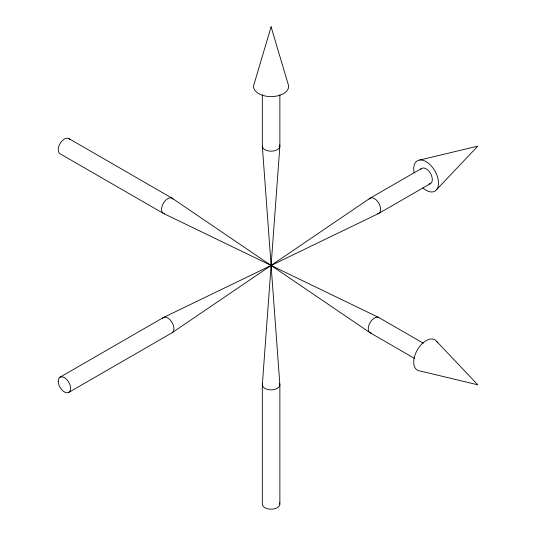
<?xml version="1.0" encoding="UTF-8"?>
<svg xmlns="http://www.w3.org/2000/svg" width="536" height="536" viewBox="0 0 536 536"><rect width="100%" height="100%" fill="white"/><g stroke="black" fill="none" stroke-linecap="round" stroke-linejoin="round"><path stroke-width="0.8" d="M436.86 189.329L477.79 146.134L419.916 159.989M68.796 392.392L172.136 332.729L370.061 198.206L421.732 168.378M60.025 377.21L163.373 317.54L378.831 213.395L430.502 183.567M423.326 343.228L378.831 317.54L163.373 213.395L60.025 153.732A8.77 5.065 -60 0 1 60.635 142.636A8.77 5.065 -60 0 1 69.781 139.454M68.796 138.543L172.136 198.206L370.061 332.729L414.556 358.417M436.86 341.606L477.79 384.801L419.916 370.952A17.541 10.124 -60 0 1 417.939 348.923A17.541 10.124 -60 0 1 437.577 342.873M262.332 94.751L262.332 146.134L279.872 384.801L279.872 504.135M279.872 94.751L279.872 146.134L262.332 384.801L262.332 504.135A8.77 5.065 0 0 0 272.248 509.16A8.77 5.065 0 0 0 279.571 502.828M279.571 144.827A8.77 5.065 0 0 1 272.248 151.152A8.77 5.065 0 0 1 262.332 146.134M369.076 199.124A8.77 5.065 60 0 1 378.831 203.271A8.77 5.065 60 0 1 377.545 213.79M164.653 213.79A8.77 5.065 -60 0 1 163.373 203.271A8.77 5.065 -60 0 1 173.121 199.124M371.348 333.124A8.77 5.065 -60 0 1 369.525 323.617A8.77 5.065 -60 0 1 378.831 317.54M414.14 172.76A17.541 10.124 60 0 1 425.041 161.081A17.541 10.124 60 0 1 438.475 184.35A17.541 10.124 60 0 1 422.911 187.948M162.381 318.458A8.77 5.065 60 0 1 171.527 321.634A8.77 5.065 60 0 1 172.136 332.729M420.747 169.289A8.77 5.065 60 0 1 430.502 173.436A8.77 5.065 60 0 1 429.222 183.962M279.571 383.495A8.77 5.065 0 0 1 271.102 389.866A8.77 5.065 0 0 1 262.633 383.495M271.102 26.8L254.158 83.844A17.541 10.124 0 0 0 271.102 96.594A17.541 10.124 0 0 0 288.04 83.844L271.102 26.8M58.21 381.223A8.77 5.065 60 0 0 67.509 392.794A8.77 5.065 60 0 0 67.509 380.393A8.77 5.065 60 0 0 58.21 381.223"/></g></svg>
